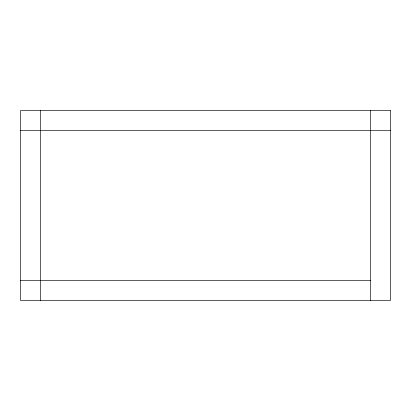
<?xml version="1.0" encoding="UTF-8"?>
<svg xmlns="http://www.w3.org/2000/svg" width="411" height="411" viewBox="0 0 411 411"><rect width="100%" height="100%" fill="white"/><g stroke="black" fill="none" stroke-linecap="round" stroke-linejoin="round"><path stroke-width="0.62" d="M20.55 130.518L390.45 130.518M20.55 280.482L370.455 280.482M370.455 110.528L370.455 300.472M40.545 110.528L40.545 300.472M390.45 110.528L20.55 110.528L20.55 300.472L390.45 300.472L390.45 110.528"/></g></svg>
